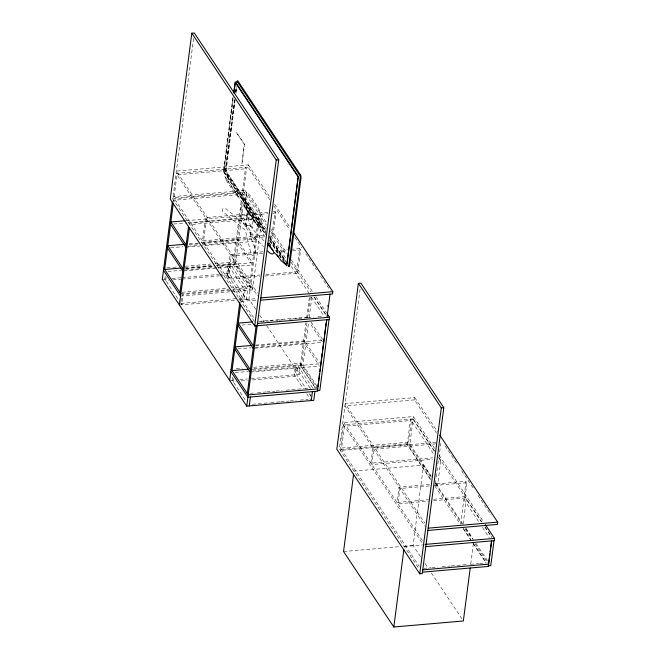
<?xml version="1.0" encoding="UTF-8"?>
<svg xmlns="http://www.w3.org/2000/svg" width="660" height="660" viewBox="0 0 660 660"><rect width="100%" height="100%" fill="white"/><g stroke="black" fill="none" stroke-linecap="round" stroke-linejoin="round"><path stroke-width="0.49" stroke-dasharray="3.3 2.47" d="M265.733 233.921L223.88 170.973L233.401 97.102M250.412 232.114L250.206 234.077L250.313 231.652L250.594 233.739L263.505 246.625M225.761 170.569L234.902 100.18M254.347 321.453L172.763 198.94L193.652 38.09M173.398 202.331L173.662 200.293L243.185 194.263L234.201 263.447L213.757 265.221M165.206 276.161L164.819 279.139L180.196 302.23M166.114 277.522L165.726 280.5L168.77 280.236M181.261 301.455L181.904 296.488M206.431 218.996L203.42 242.228L264.759 236.907M232.848 97.845L223.484 171.188L265.765 234.63M233.013 97.721L223.822 171.715M234.473 99.511L225.324 169.966A1.361 0.47 85 0 0 225.646 171.781L265.906 232.172M235.405 92.367L236.197 86.237M234.613 100.089L225.572 169.768A2.112 0.734 85 0 0 226.009 172.21L226.083 172.367M235.678 91.921L236.338 86.815M235.925 92.02L236.626 86.914M235.166 99.346L226.091 171.138L265.592 230.769M235.966 93.225L236.758 87.095M229.334 273.537L230.497 264.602L247.583 290.268L246.427 299.203L229.334 273.537L219.714 274.378M243.49 191.969L246.502 168.737L245.602 167.376L242.583 190.608L243.49 191.969L173.959 198L176.979 174.768L246.502 168.737M231.685 291.646L252.59 289.831L235.504 264.173L245.083 190.393L173.06 196.639L254.075 318.301M269.783 199.716L248.102 167.161L248.399 164.86L176.377 171.113L257.392 292.776M246.997 192.605L246.196 193.314L244.48 206.456L259.108 227.774L244.942 206.498L246.667 193.198A1.254 0.437 85 0 1 247.153 192.703M246.823 209.756C248.102 202.587 245.438 209.715 247.475 211.2C248.515 212.396 248.704 216.959 248.96 211.382C244.456 211.497 246.46 221.108 252.021 219.227L256.063 223.633L252.112 217.693L253.39 210.713M264.049 240.933L253.984 230.563L251.889 227.469L252.079 228.31L253.498 217.445C253.242 214.657 248.036 212.924 246.716 215.672L245.273 226.66L246.386 225.374L225.91 208.766L223.781 208.312L222.733 208.931L222.667 211.53L245.314 230.175L250.643 252.475C250.561 254.356 252.202 255.667 253.96 255.585C259.611 252.31 248.515 237.229 250.569 232.724L250.371 231.932L250.214 233.953M232.559 377.297L232.172 380.275L245.842 400.81M233.459 378.659L233.071 381.637L236.123 381.373M255.783 309.276L248.927 298.988L259.372 218.567M258.951 222.205L258.324 227.023L257.243 225.398M259.108 227.774L260.84 214.475A1.254 0.437 85 0 0 260.617 212.924L257.969 207.339L250.148 195.599L247.153 192.687M252.59 289.831L261.88 218.353L189.849 224.598M273.009 211.786L275.055 211.604L272.036 234.836L272.943 236.197L269.874 236.462M272.943 236.197L275.954 212.965L275.055 211.604M264.85 276.02L297.569 273.182L296.662 271.821L299.681 248.589L292.52 249.208M297.569 273.182L300.589 249.95L299.681 248.589M251.138 378.634L299.186 374.459L305.935 322.534M306.661 317.856L309.688 294.583M306.974 322.872L301.554 364.584L253.498 368.758M307.634 317.79L310.274 297.437M317.023 386.273L302.989 365.203L308.509 322.699M309.169 317.641L311.792 297.396M310.753 396.223L311.017 394.234M327.294 306.958L327.558 304.945M360.088 289.237L339.331 449.064L419.067 568.813M434.511 448.313L413.366 416.567L343.843 422.598L340.23 450.425L407.253 444.609L430.675 479.787M407.253 444.609L410.57 419.084L411.477 420.445L408.457 443.677L341.435 449.485L344.454 426.253L411.477 420.445M436.606 433.158L414.455 399.894L414.752 397.592L345.229 403.623L424.751 523.042M431.327 476.33L409.885 444.139L413.119 419.248L410.619 419.463L433.752 454.195M434.783 451.465L413.069 418.869L413.366 416.567M420.511 556.644L413.086 545.49L423.53 465.077L353.999 471.108M435.286 483.871L436.062 477.898M436.194 476.908L436.837 471.925M436.969 470.935L437.745 464.954M437.877 463.963L438.265 460.977L440.764 460.754L437.531 485.644L435.031 485.867M438.941 457.727L440.806 443.429M433.471 500.726L464.945 497.995L464.046 496.642L466.034 481.321L435.567 483.962M460.63 524.312L463.864 499.422L466.364 499.199L481.602 522.077M464.945 497.995L466.942 482.683L466.034 481.321M463.13 524.089L466.364 499.199M470.745 563.962L473.393 543.609M250.8 206.819L249.529 213.823L246.691 209.558L245.132 201.968M253.498 217.445C252.169 220.192 246.972 218.46 246.716 215.672M249.257 211.258L251.089 207.256L247.681 211.753M257.359 225.58L258.844 223.055M241.931 163.878L244.579 144.334L236.255 132.231L244.266 144.26L241.84 163.911M247.599 203.75L248.333 203.354L248.242 208.164L250.058 210.895M247.046 225.588L249.761 225.761M248.102 167.161L176.071 173.407L257.664 295.927M228.55 179.182L226.974 174.174L228.83 179.157M172.763 198.94L244.786 192.687L266.467 225.25M267.894 212.231L205.532 217.635L202.513 240.867L264.883 235.463M186.186 220.663L267.778 213.675M272.893 213.229L275.954 212.965M173.613 224.029L186.904 222.874M187.927 222.783L240.075 218.262L255.354 241.205L201.16 245.908M188.941 223.245L258.464 217.214L249.48 286.39L232.105 287.9M246.988 225.596L245.85 226.908L246.716 225.266L246.419 226.702L246.279 226.306C248.292 222.973 235.768 208.032 243.02 206.72C249.719 209.022 246.502 220.523 250.66 225.109L250.94 225.992M189.23 243.878L200.483 242.905M201.506 242.814L237.286 239.704L252.565 262.655L216.785 265.757M189.189 244.678L198.396 243.878M202.488 243.523L255.651 238.912L240.372 215.968M170.527 247.772L182.804 246.708M187.91 246.262L199.155 245.289M203.247 244.934L236.989 242.005L252.268 264.949L182.746 270.979M185.831 247.236L200.145 245.998M262.878 251.782L230.159 254.62L227.139 277.852L259.858 275.014M275.146 250.717L287.413 249.653M262.754 253.234L231.058 255.981L228.047 279.213L259.743 276.466M276.045 252.079L287.298 251.105M292.405 250.66L300.589 249.95M166.84 267.853L171.955 267.415M172.978 267.325L178.084 266.879M185.245 266.26L210.804 264.041M214.896 263.686L233.302 262.094L250.387 287.752L229.936 289.525M185.13 267.704L212.734 265.312M186.112 268.422L212.693 266.112M185.295 268.529L212.743 266.145M216.645 265.807L235.504 264.173M167.904 271.474L181.12 270.328M185.179 269.973L228.896 266.178L227.741 275.113L220.621 275.731M162.319 279.353L167.871 278.875M171.938 278.52L181.087 277.728M182.102 277.637L218.699 274.461M172.837 279.881L180.972 279.172M181.987 279.089L219.607 275.822M265.988 274.486L296.662 271.821M182.003 292.248L228.013 288.255M180.865 293.783L228.913 289.616M229.944 290.359L182.16 294.509L183.067 295.861L181.904 304.804L180.766 303.088M230.959 290.276L244.175 289.129L243.02 298.064L237.938 298.501M180.568 296.084L230.662 291.736M181.005 303.443L236.915 298.592M179.404 305.019L234.77 300.217M238.837 299.863L248.927 298.988M240.108 300.077L256.468 298.658M241.015 301.438L256.352 300.102M258.646 321.362L307.725 317.105M260.683 321.725L268.859 321.016M269.882 320.933L278.066 320.224M279.089 320.133L285.219 319.597M289.311 319.242L297.487 318.533M298.51 318.45L306.694 317.74M307.717 317.65L313.846 317.113M317.938 316.759L323.053 316.322M241.989 325.075L251.188 324.283M255.56 345.106L304.639 340.849L319.349 362.942M255.519 345.906L323.004 340.048M237.88 348.909L251.171 347.754M255.263 347.399L304.342 343.142L319.052 365.236M254.199 348.29L322.699 342.35L309.688 322.798M236.239 368.816L242.368 368.288M253.621 367.307L300.647 363.231L316.602 387.181M302.989 365.203L300.481 365.425L315.076 387.337M252.293 369.699L318.896 363.883M235.249 372.611L248.465 371.464M252.532 371.11L296.249 367.323L295.086 376.258L251.369 380.045M250.09 372.116L319.621 366.085M229.663 380.49L234.778 380.053M239.893 379.607L247.417 378.955M241.205 380.927L247.31 380.399M250.379 393.302L253.44 393.03M257.532 392.675L265.716 391.966M266.739 391.883L274.915 391.174M275.938 391.083L282.067 390.547M286.159 390.192L303.542 388.682M304.565 388.6L310.695 388.063M314.787 387.709L316.833 387.536M252.417 404.225L269.701 402.732M270.715 402.641L279.873 401.849M280.888 401.758L289.022 401.049M290.037 400.966L296.134 400.438M300.201 400.084L308.335 399.374M414.455 399.894L344.933 405.925L425.023 526.193M413.069 418.869L343.546 424.9L422.383 543.287M409.885 444.139L407.385 444.353L430.518 479.086M435.839 442.423L372.875 447.892L370.887 463.204L432.828 457.834M435.724 443.875L373.783 449.245L371.795 464.566L432.721 459.278M429.478 484.489L399.011 487.138L397.023 502.45L428.505 499.719M429.363 485.941L399.919 488.499L397.93 503.811L428.389 501.171M434.445 485.496L466.942 482.683M433.579 499.282L464.046 496.642M343.555 551.521L399.795 546.645M403.879 546.29L413.086 545.49M404.266 546.587L422.672 544.987M423.794 568.326L430.906 567.707M431.92 567.616L438.009 567.088M442.076 566.742L450.194 566.033M451.209 565.95L466.447 564.622M470.506 564.275L478.632 563.566M479.647 563.483L485.735 562.947M249.661 225.712L250.519 226.198M250.14 225.959L251.493 227.048L250.94 226M414.752 397.592L437.473 431.714M445.129 445.954L457.058 463.864M461.604 470.687L473.525 488.606M478.071 495.429L491.139 515.047M248.399 164.86L269.511 196.564M274.642 204.278L290.623 228.261M273.776 205.714L289.748 229.705M294.888 237.418L301.736 247.698M305.728 253.696L316.569 269.973M320.562 275.971L330.264 290.532M439.082 455.169L483.64 522.085M438.776 457.471L481.627 521.812M485.05 526.961L491.906 537.256M413.119 419.248L434.56 451.44M439.073 458.213L440.764 460.754M484.984 527.159L491.749 537.322M463.864 499.422L479.094 522.291M482.476 527.373L489.25 537.545M245.083 190.393L266.195 222.09M270.757 228.946L287.306 253.795M291.299 259.792L312.98 292.347M315.835 296.629L326.675 312.906M270.46 231.248L286.44 255.23M291.002 262.086L310.967 292.075M314.391 297.214L325.801 314.35M313.871 296.893L325.661 314.589M435.839 483.103L437.531 485.644M465.952 528.33L472.725 538.494M476.108 543.576L487.393 560.521M266.227 228.863L242.286 192.91L232.996 264.388L250.09 290.053M270.798 235.719L286.217 258.877M291.357 266.599L309.631 294.046M423.53 465.077L430.955 476.223M435.526 483.087L462.94 524.255M465.795 528.544L473.789 540.548M311.371 297.107L323.713 315.653M430.403 476.627L407.55 442.315L340.527 448.132L419.364 566.519M435.542 484.349L461.827 523.809M465.251 528.957L471.537 538.395M474.961 543.543L488.672 564.135M265.592 230.546L225.794 170.783M269.536 236.519L286.06 261.277M269.577 236.742L286.069 261.517M463.452 528.544L470.786 539.558M473.608 543.79L486.016 562.435M269.527 237.625L286.663 263.365M434.676 485.793L459.814 523.537M463.237 528.685L470.662 539.839M472.948 543.271L486.09 562.996M226.974 174.174L265.815 232.501M269.816 238.507L285.236 261.673M269.717 239.902L284.237 261.698M252.648 214.772L256.468 220.514M269.75 240.603L284.518 262.787M223.707 171.732L265.485 234.655M269.767 240.908L282.529 260.254M269.148 242.855L271.895 246.972M264.974 236.775L224.499 175.989L223.864 170.544M268.966 242.764L271.821 247.046M311.116 322.204L322.435 339.199M343.843 422.598L422.68 540.986M300.349 365.524L315.158 387.766M312.659 387.981L297.85 365.747L296.686 374.682L305.803 388.369M310.159 388.204L295.342 365.962L294.187 374.897L303.295 388.583M259.784 315.282L264.346 322.146M266.632 325.578L299.186 374.459M425.081 563.5L428.505 568.648M431.359 572.938L463.345 620.969M309.218 393.5L310.926 396.066M306.718 393.715L311.272 400.562M224.218 171.575L223.864 170.676M226.264 180.254L234.564 193.132L239.225 197.777L225.646 177.152L226.24 180.155M245.454 199.518L246.774 209.682M250.338 231.751L250.288 233.846L250.338 231.751M227.997 264.825L226.834 273.76L243.919 299.417L245.083 290.483L227.997 264.825M246.229 225.448L246.312 225.456"/><path stroke-width="0.99" d="M314.935 391.405L313.772 400.339L246.757 406.156L278.751 159.802L194.312 33L191.812 33.214L170.255 199.155L254.694 325.957L329.224 319.489L329.522 317.196L327.245 313.764M172.367 201.993L162.319 279.353L246.757 406.156M173.267 203.346L164.678 269.478L181.038 268.059M179.957 292.429L188.545 226.297M179.404 305.019L189.453 227.65M233.805 91.6L235.315 81.865L298.287 176.418L286.811 265.848L284.732 263.191M233.929 93.019L235.306 82.434L298.105 176.872M229.663 380.49L239.844 302.115M240.62 304.491L232.031 370.623L248.391 369.204M254.694 325.957L276.251 160.017L191.812 33.214M247.31 393.566L256.162 325.397M249.257 405.941L250.421 397.007M286.852 263.95L298.039 177.829M311.272 400.562L312.436 391.619M317.584 388.682L317.32 390.703L319.828 390.489L329.026 319.646L326.527 319.861M317.848 386.661L318.244 383.625M318.508 381.596L319.555 373.502M319.82 371.481L320.215 368.445M320.479 366.415L322.187 353.265M322.451 351.236L324.159 338.085M324.423 336.055L326.131 322.897M326.725 319.704L317.443 391.19L247.912 397.221L230.827 371.555M327.022 317.411L330.041 294.178M293.477 232.551L332.838 291.662L332.541 293.964L260.518 300.209M358.372 283.346L336.823 449.287L419.752 573.82L422.26 573.606L443.809 407.665L360.88 283.132L358.372 283.346L441.309 407.88L419.752 573.82M353.603 474.16L343.555 551.521L393.822 627L463.345 620.969L470.217 568.037M393.822 627L403.87 549.64M489.827 553.872L488.276 565.818L490.776 565.604L494.01 540.713M490.083 551.884L491.51 540.928M491.692 540.903L488.375 566.428L422.367 572.154M485.347 524.659L494.488 538.387L494.191 540.688L425.683 546.629M439.75 435.13L497.681 522.134L497.384 524.428L427.861 530.458M273.768 253.011C272.39 255.643 268.661 252.359 267.712 250.99M276.251 160.017L278.751 159.802M185.163 220.753L170.849 221.999L186.128 244.942M184.124 244.324L167.764 245.743L183.043 268.686M260.815 297.916L332.838 291.662M252.508 321.89L238.194 323.136L253.473 346.079M257.499 323.441L329.522 317.196M251.468 345.46L235.117 346.879L250.396 369.823M317.74 388.888L248.218 394.919L231.124 369.262M441.309 407.88L443.809 407.665M428.159 528.165L497.681 522.134M424.966 544.417L494.488 538.387M422.664 569.861L488.672 564.135M276.952 254.752L280.912 260.535L286.514 265.114M273.133 250.173L267.613 244.612M288.667 266.343L288.75 266.459A2.112 0.734 85 0 0 289.583 265.889L301.042 177.623A2.112 0.734 85 0 0 300.605 175.172M277.926 256.039L278.413 256.625L274.007 252.301L267.836 243.111M237.344 81.724L299.912 175.675A1.361 0.47 85 0 1 300.234 177.523L288.824 265.32A1.361 0.47 85 0 1 288.214 265.733M283.668 261.962L284.807 263.67M170.544 224.293L185.831 247.236M237.897 325.429L253.176 348.381M167.467 248.036L182.746 270.979M234.811 349.173L250.09 372.116M163.771 268.125L180.865 293.783M163.474 270.418L180.568 296.084M300.613 175.156L237.856 80.924A2.112 0.734 85 0 0 237.031 81.493M236.725 82.145A1.361 0.47 85 0 1 237.344 81.741"/></g></svg>
